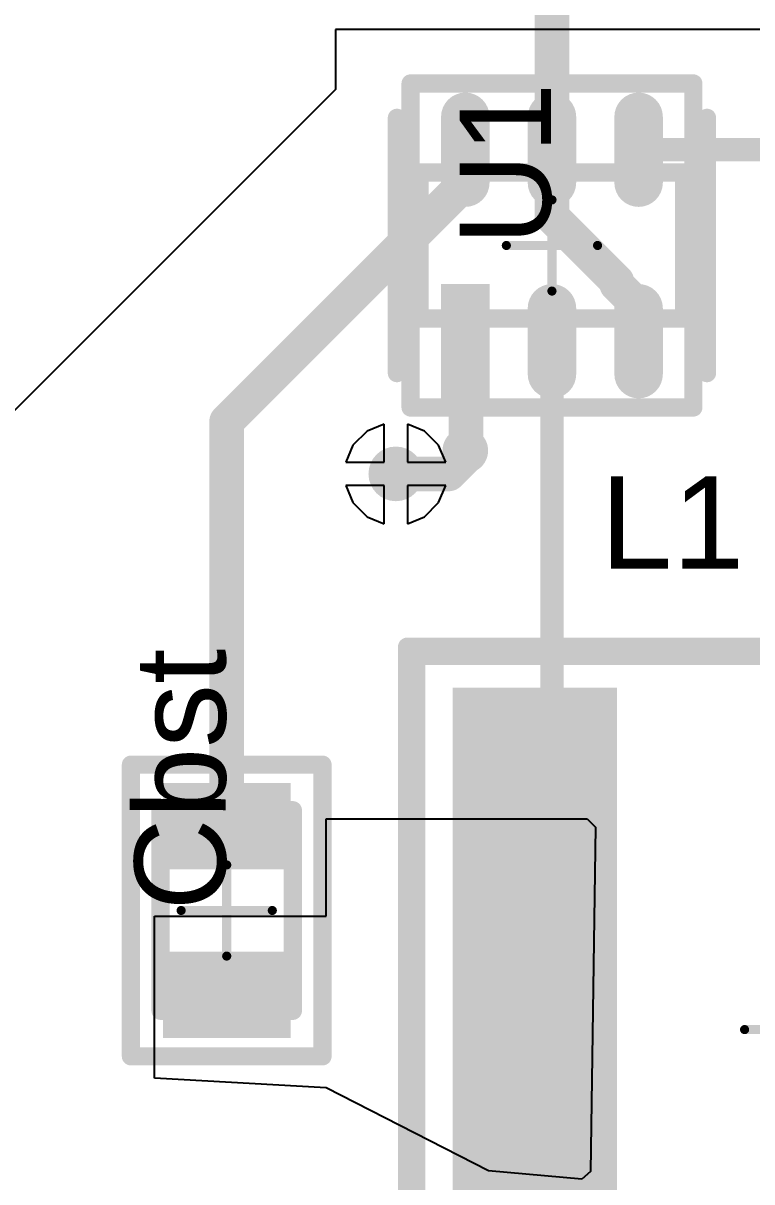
# Model space of a CAD drawing. Header units: inches. Extents: x 0 to 6, y 0 to 4.
# Drawn here: x 0.759 to 1.074, y 0.394 to 0.895 of the extents above; entities that cross this region are included whole.
import ezdxf

# ---------------------------------------------------------------- set-up
doc = ezdxf.new("R2010")
doc.units = ezdxf.units.IN
doc.header["$MEASUREMENT"] = 0
for name, color, linetype in [('Bottom Layer', 5, 'Continuous'), ('Top 3D Body', 56, 'Continuous'), ('Top Assembly', 56, 'Continuous'), ('Top Component Center', 56, 'Continuous'), ('Top Courtyard', 56, 'Continuous'), ('Top Layer', 1, 'Continuous'), ('Top Overlay', 2, 'Continuous'), ('Top Paste', 8, 'Continuous'), ('Top Solder', 216, 'Continuous'), ('Via Holes', 16, 'Continuous')]:
    doc.layers.add(name, color=color, linetype=linetype)
doc.styles.add('Arial', font='', dxfattribs={"height": 0.2})
doc.styles.get('Arial').set_extended_font_data('Arial')

# ---------------------------------------------------------------- blocks, each defined once
blk = doc.blocks.new('FP_DDC0006A_IPC_C_4')
at = {"layer": 'Top Layer'}
blk.add_hatch(color=1, dxfattribs=at).paths.add_polyline_path([(-0.06604, 0.04788), (-0.01666, 0.04788), (-0.01666, 0.02693), (-0.06604, 0.02693)])
h = blk.add_hatch(color=1, dxfattribs=at)
edge = h.paths.add_edge_path()
edge.add_arc((0.02713, 0.0374), 0.01047, 90, 180)
edge.add_line((0.01666, 0.0374), (0.01666, 0.0374))
edge.add_arc((0.02713, 0.0374), 0.01047, 180, 270)
edge.add_line((0.02713, 0.02693), (0.05557, 0.02693))
edge.add_arc((0.05557, 0.0374), 0.01047, 270, 360)
edge.add_line((0.06604, 0.0374), (0.06604, 0.0374))
edge.add_arc((0.05557, 0.0374), 0.01047, 0, 90)
edge.add_line((0.05557, 0.04788), (0.02713, 0.04788))
h = blk.add_hatch(color=1, dxfattribs=at)
edge = h.paths.add_edge_path()
edge.add_arc((-0.05557, 0), 0.01047, 90, 180)
edge.add_line((-0.06604, 0), (-0.06604, 0))
edge.add_arc((-0.05557, 0), 0.01047, 180, 270)
edge.add_line((-0.05557, -0.01048), (-0.02713, -0.01048))
edge.add_arc((-0.02713, 0), 0.01047, 270, 360)
edge.add_line((-0.01666, 0), (-0.01666, 0))
edge.add_arc((-0.02713, 0), 0.01047, 0, 90)
edge.add_line((-0.02713, 0.01048), (-0.05557, 0.01048))
h = blk.add_hatch(color=1, dxfattribs=at)
edge = h.paths.add_edge_path()
edge.add_arc((0.02713, 0), 0.01047, 90, 180)
edge.add_line((0.01666, 0), (0.01666, 0))
edge.add_arc((0.02713, 0), 0.01047, 180, 270)
edge.add_line((0.02713, -0.01048), (0.05557, -0.01048))
edge.add_arc((0.05557, 0), 0.01047, 270, 360)
edge.add_line((0.06604, 0), (0.06604, 0))
edge.add_arc((0.05557, 0), 0.01047, 0, 90)
edge.add_line((0.05557, 0.01048), (0.02713, 0.01048))
h = blk.add_hatch(color=1, dxfattribs=at)
edge = h.paths.add_edge_path()
edge.add_arc((-0.05557, -0.0374), 0.01047, 90, 180)
edge.add_line((-0.06604, -0.0374), (-0.06604, -0.0374))
edge.add_arc((-0.05557, -0.0374), 0.01047, 180, 270)
edge.add_line((-0.05557, -0.04788), (-0.02713, -0.04788))
edge.add_arc((-0.02713, -0.0374), 0.01047, 270, 360)
edge.add_line((-0.01666, -0.0374), (-0.01666, -0.0374))
edge.add_arc((-0.02713, -0.0374), 0.01047, 0, 90)
edge.add_line((-0.02713, -0.02693), (-0.05557, -0.02693))
h = blk.add_hatch(color=1, dxfattribs=at)
edge = h.paths.add_edge_path()
edge.add_arc((0.02713, -0.0374), 0.01047, 90, 180)
edge.add_line((0.01666, -0.0374), (0.01666, -0.0374))
edge.add_arc((0.02713, -0.0374), 0.01047, 180, 270)
edge.add_line((0.02713, -0.04788), (0.05557, -0.04788))
edge.add_arc((0.05557, -0.0374), 0.01047, 270, 360)
edge.add_line((0.06604, -0.0374), (0.06604, -0.0374))
edge.add_arc((0.05557, -0.0374), 0.01047, 0, 90)
edge.add_line((0.05557, -0.02693), (0.02713, -0.02693))
at = {"layer": 'Top Paste'}
blk.add_hatch(color=8, dxfattribs=at).paths.add_polyline_path([(-0.06604, 0.04788), (-0.01666, 0.04788), (-0.01666, 0.02693), (-0.06604, 0.02693)])
h = blk.add_hatch(color=8, dxfattribs=at)
edge = h.paths.add_edge_path()
edge.add_arc((0.02713, 0.0374), 0.01047, 90, 180)
edge.add_line((0.01666, 0.0374), (0.01666, 0.0374))
edge.add_arc((0.02713, 0.0374), 0.01047, 180, 270)
edge.add_line((0.02713, 0.02693), (0.05557, 0.02693))
edge.add_arc((0.05557, 0.0374), 0.01047, 270, 360)
edge.add_line((0.06604, 0.0374), (0.06604, 0.0374))
edge.add_arc((0.05557, 0.0374), 0.01047, 0, 90)
edge.add_line((0.05557, 0.04788), (0.02713, 0.04788))
h = blk.add_hatch(color=8, dxfattribs=at)
edge = h.paths.add_edge_path()
edge.add_arc((-0.05557, 0), 0.01047, 90, 180)
edge.add_line((-0.06604, 0), (-0.06604, 0))
edge.add_arc((-0.05557, 0), 0.01047, 180, 270)
edge.add_line((-0.05557, -0.01048), (-0.02713, -0.01048))
edge.add_arc((-0.02713, 0), 0.01047, 270, 360)
edge.add_line((-0.01666, 0), (-0.01666, 0))
edge.add_arc((-0.02713, 0), 0.01047, 0, 90)
edge.add_line((-0.02713, 0.01048), (-0.05557, 0.01048))
h = blk.add_hatch(color=8, dxfattribs=at)
edge = h.paths.add_edge_path()
edge.add_arc((0.02713, 0), 0.01047, 90, 180)
edge.add_line((0.01666, 0), (0.01666, 0))
edge.add_arc((0.02713, 0), 0.01047, 180, 270)
edge.add_line((0.02713, -0.01048), (0.05557, -0.01048))
edge.add_arc((0.05557, 0), 0.01047, 270, 360)
edge.add_line((0.06604, 0), (0.06604, 0))
edge.add_arc((0.05557, 0), 0.01047, 0, 90)
edge.add_line((0.05557, 0.01048), (0.02713, 0.01048))
h = blk.add_hatch(color=8, dxfattribs=at)
edge = h.paths.add_edge_path()
edge.add_arc((-0.05557, -0.0374), 0.01047, 90, 180)
edge.add_line((-0.06604, -0.0374), (-0.06604, -0.0374))
edge.add_arc((-0.05557, -0.0374), 0.01047, 180, 270)
edge.add_line((-0.05557, -0.04788), (-0.02713, -0.04788))
edge.add_arc((-0.02713, -0.0374), 0.01047, 270, 360)
edge.add_line((-0.01666, -0.0374), (-0.01666, -0.0374))
edge.add_arc((-0.02713, -0.0374), 0.01047, 0, 90)
edge.add_line((-0.02713, -0.02693), (-0.05557, -0.02693))
h = blk.add_hatch(color=8, dxfattribs=at)
edge = h.paths.add_edge_path()
edge.add_arc((0.02713, -0.0374), 0.01047, 90, 180)
edge.add_line((0.01666, -0.0374), (0.01666, -0.0374))
edge.add_arc((0.02713, -0.0374), 0.01047, 180, 270)
edge.add_line((0.02713, -0.04788), (0.05557, -0.04788))
edge.add_arc((0.05557, -0.0374), 0.01047, 270, 360)
edge.add_line((0.06604, -0.0374), (0.06604, -0.0374))
edge.add_arc((0.05557, -0.0374), 0.01047, 0, 90)
edge.add_line((0.05557, -0.02693), (0.02713, -0.02693))
at = {"layer": 'Top Solder'}
blk.add_hatch(color=216, dxfattribs=at).paths.add_polyline_path([(-0.06604, 0.04788), (-0.01666, 0.04788), (-0.01666, 0.02693), (-0.06604, 0.02693)])
h = blk.add_hatch(color=216, dxfattribs=at)
edge = h.paths.add_edge_path()
edge.add_arc((0.02713, 0.0374), 0.01047, 90, 180)
edge.add_line((0.01666, 0.0374), (0.01666, 0.0374))
edge.add_arc((0.02713, 0.0374), 0.01047, 180, 270)
edge.add_line((0.02713, 0.02693), (0.05557, 0.02693))
edge.add_arc((0.05557, 0.0374), 0.01047, 270, 360)
edge.add_line((0.06604, 0.0374), (0.06604, 0.0374))
edge.add_arc((0.05557, 0.0374), 0.01047, 0, 90)
edge.add_line((0.05557, 0.04788), (0.02713, 0.04788))
h = blk.add_hatch(color=216, dxfattribs=at)
edge = h.paths.add_edge_path()
edge.add_arc((-0.05557, 0), 0.01047, 90, 180)
edge.add_line((-0.06604, 0), (-0.06604, 0))
edge.add_arc((-0.05557, 0), 0.01047, 180, 270)
edge.add_line((-0.05557, -0.01048), (-0.02713, -0.01048))
edge.add_arc((-0.02713, 0), 0.01047, 270, 360)
edge.add_line((-0.01666, 0), (-0.01666, 0))
edge.add_arc((-0.02713, 0), 0.01047, 0, 90)
edge.add_line((-0.02713, 0.01048), (-0.05557, 0.01048))
h = blk.add_hatch(color=216, dxfattribs=at)
edge = h.paths.add_edge_path()
edge.add_arc((0.02713, 0), 0.01047, 90, 180)
edge.add_line((0.01666, 0), (0.01666, 0))
edge.add_arc((0.02713, 0), 0.01047, 180, 270)
edge.add_line((0.02713, -0.01048), (0.05557, -0.01048))
edge.add_arc((0.05557, 0), 0.01047, 270, 360)
edge.add_line((0.06604, 0), (0.06604, 0))
edge.add_arc((0.05557, 0), 0.01047, 0, 90)
edge.add_line((0.05557, 0.01048), (0.02713, 0.01048))
h = blk.add_hatch(color=216, dxfattribs=at)
edge = h.paths.add_edge_path()
edge.add_arc((-0.05557, -0.0374), 0.01047, 90, 180)
edge.add_line((-0.06604, -0.0374), (-0.06604, -0.0374))
edge.add_arc((-0.05557, -0.0374), 0.01047, 180, 270)
edge.add_line((-0.05557, -0.04788), (-0.02713, -0.04788))
edge.add_arc((-0.02713, -0.0374), 0.01047, 270, 360)
edge.add_line((-0.01666, -0.0374), (-0.01666, -0.0374))
edge.add_arc((-0.02713, -0.0374), 0.01047, 0, 90)
edge.add_line((-0.02713, -0.02693), (-0.05557, -0.02693))
h = blk.add_hatch(color=216, dxfattribs=at)
edge = h.paths.add_edge_path()
edge.add_arc((0.02713, -0.0374), 0.01047, 90, 180)
edge.add_line((0.01666, -0.0374), (0.01666, -0.0374))
edge.add_arc((0.02713, -0.0374), 0.01047, 180, 270)
edge.add_line((0.02713, -0.04788), (0.05557, -0.04788))
edge.add_arc((0.05557, -0.0374), 0.01047, 270, 360)
edge.add_line((0.06604, -0.0374), (0.06604, -0.0374))
edge.add_arc((0.05557, -0.0374), 0.01047, 0, 90)
edge.add_line((0.05557, -0.02693), (0.02713, -0.02693))
at = {"layer": 'Top 3D Body'}
for points in [[(-0.0315, 0.05709, 0.00787, 0.00787, 0), (-0.0315, -0.05709, 0.00787, 0.00787, 0)], [(-0.0315, 0.05709, 0.00787, 0.00787, 0), (0.0315, 0.05709, 0.00787, 0.00787, 0)], [(0.0315, 0.05709, 0.00787, 0.00787, 0), (0.0315, -0.05709, 0.00787, 0.00787, 0)], [(-0.0315, -0.05709, 0.00787, 0.00787, 0), (0.0315, -0.05709, 0.00787, 0.00787, 0)]]:
    blk.add_lwpolyline(points, format="xyseb", dxfattribs=at)
for points in [[(-0.03346, 0.05709, 0.00394, 0.00394, 1), (-0.02953, 0.05709, 0.00394, 0.00394, 1)], [(-0.03346, 0.05709, 0.00394, 0.00394, 1), (-0.02953, 0.05709, 0.00394, 0.00394, 1)], [(0.02953, 0.05709, 0.00394, 0.00394, 1), (0.03346, 0.05709, 0.00394, 0.00394, 1)], [(0.02953, 0.05709, 0.00394, 0.00394, 1), (0.03346, 0.05709, 0.00394, 0.00394, 1)], [(-0.03346, -0.05709, 0.00394, 0.00394, 1), (-0.02953, -0.05709, 0.00394, 0.00394, 1)], [(-0.03346, -0.05709, 0.00394, 0.00394, 1), (-0.02953, -0.05709, 0.00394, 0.00394, 1)], [(0.02953, -0.05709, 0.00394, 0.00394, 1), (0.03346, -0.05709, 0.00394, 0.00394, 1)], [(0.02953, -0.05709, 0.00394, 0.00394, 1), (0.03346, -0.05709, 0.00394, 0.00394, 1)]]:
    blk.add_lwpolyline(points, format="xyseb", close=True, dxfattribs=at)
at = {"layer": 'Top Assembly'}
for points in [[(-0.06998, 0.06102, 0.00787, 0.00787, 0), (-0.06998, -0.06102, 0.00787, 0.00787, 0)], [(-0.06998, 0.06102, 0.00787, 0.00787, 0), (0.06998, 0.06102, 0.00787, 0.00787, 0)], [(0.06998, 0.06102, 0.00787, 0.00787, 0), (0.06998, -0.06102, 0.00787, 0.00787, 0)], [(-0.06998, -0.06102, 0.00787, 0.00787, 0), (0.06998, -0.06102, 0.00787, 0.00787, 0)]]:
    blk.add_lwpolyline(points, format="xyseb", dxfattribs=at)
for points in [[(-0.07195, 0.06102, 0.00394, 0.00394, 1), (-0.06801, 0.06102, 0.00394, 0.00394, 1)], [(-0.07195, 0.06102, 0.00394, 0.00394, 1), (-0.06801, 0.06102, 0.00394, 0.00394, 1)], [(0.06801, 0.06102, 0.00394, 0.00394, 1), (0.07195, 0.06102, 0.00394, 0.00394, 1)], [(0.06801, 0.06102, 0.00394, 0.00394, 1), (0.07195, 0.06102, 0.00394, 0.00394, 1)], [(-0.07195, -0.06102, 0.00394, 0.00394, 1), (-0.06801, -0.06102, 0.00394, 0.00394, 1)], [(-0.07195, -0.06102, 0.00394, 0.00394, 1), (-0.06801, -0.06102, 0.00394, 0.00394, 1)], [(0.06801, -0.06102, 0.00394, 0.00394, 1), (0.07195, -0.06102, 0.00394, 0.00394, 1)], [(0.06801, -0.06102, 0.00394, 0.00394, 1), (0.07195, -0.06102, 0.00394, 0.00394, 1)]]:
    blk.add_lwpolyline(points, format="xyseb", close=True, dxfattribs=at)
at = {"layer": 'Top Component Center'}
for points in [[(0, 0.01969, 0.00394, 0.00394, 0), (0, -0.01969, 0.00394, 0.00394, 0)], [(-0.01969, 0, 0.00394, 0.00394, 0), (0.01969, 0, 0.00394, 0.00394, 0)]]:
    blk.add_lwpolyline(points, format="xyseb", dxfattribs=at)
for points in [[(-0.00098, 0.01969, 0.00197, 0.00197, 1), (0.00098, 0.01969, 0.00197, 0.00197, 1)], [(-0.02067, 0, 0.00197, 0.00197, 1), (-0.0187, 0, 0.00197, 0.00197, 1)], [(0.0187, 0, 0.00197, 0.00197, 1), (0.02067, 0, 0.00197, 0.00197, 1)], [(-0.00098, -0.01969, 0.00197, 0.00197, 1), (0.00098, -0.01969, 0.00197, 0.00197, 1)]]:
    blk.add_lwpolyline(points, format="xyseb", close=True, dxfattribs=at)
at = {"layer": 'Top Courtyard'}
for points in [[(-0.06998, 0.06102, 0.00787, 0.00787, 0), (-0.06998, -0.06102, 0.00787, 0.00787, 0)], [(-0.06998, 0.06102, 0.00787, 0.00787, 0), (0.06998, 0.06102, 0.00787, 0.00787, 0)], [(0.06998, 0.06102, 0.00787, 0.00787, 0), (0.06998, -0.06102, 0.00787, 0.00787, 0)], [(-0.06998, -0.06102, 0.00787, 0.00787, 0), (0.06998, -0.06102, 0.00787, 0.00787, 0)]]:
    blk.add_lwpolyline(points, format="xyseb", dxfattribs=at)
for points in [[(-0.07195, 0.06102, 0.00394, 0.00394, 1), (-0.06801, 0.06102, 0.00394, 0.00394, 1)], [(-0.07195, 0.06102, 0.00394, 0.00394, 1), (-0.06801, 0.06102, 0.00394, 0.00394, 1)], [(0.06801, 0.06102, 0.00394, 0.00394, 1), (0.07195, 0.06102, 0.00394, 0.00394, 1)], [(0.06801, 0.06102, 0.00394, 0.00394, 1), (0.07195, 0.06102, 0.00394, 0.00394, 1)], [(-0.07195, -0.06102, 0.00394, 0.00394, 1), (-0.06801, -0.06102, 0.00394, 0.00394, 1)], [(-0.07195, -0.06102, 0.00394, 0.00394, 1), (-0.06801, -0.06102, 0.00394, 0.00394, 1)], [(0.06801, -0.06102, 0.00394, 0.00394, 1), (0.07195, -0.06102, 0.00394, 0.00394, 1)], [(0.06801, -0.06102, 0.00394, 0.00394, 1), (0.07195, -0.06102, 0.00394, 0.00394, 1)]]:
    blk.add_lwpolyline(points, format="xyseb", close=True, dxfattribs=at)
at = {"layer": 'Top Overlay'}
for points in [[(-0.05512, 0.06693, 0.00787, 0.00787, 0), (0.05512, 0.06693, 0.00787, 0.00787, 0)], [(-0.05512, -0.06693, 0.00787, 0.00787, 0), (0.05512, -0.06693, 0.00787, 0.00787, 0)]]:
    blk.add_lwpolyline(points, format="xyseb", dxfattribs=at)
for points in [[(-0.05709, 0.06693, 0.00394, 0.00394, 1), (-0.05315, 0.06693, 0.00394, 0.00394, 1)], [(0.05315, 0.06693, 0.00394, 0.00394, 1), (0.05709, 0.06693, 0.00394, 0.00394, 1)], [(-0.08366, 0.0374, 0.00984, 0.00984, 1), (-0.0935, 0.0374, 0.00984, 0.00984, 1)], [(-0.09596, 0.0374, 0.00492, 0.00492, 1), (-0.09104, 0.0374, 0.00492, 0.00492, 1)], [(-0.08612, 0.0374, 0.00492, 0.00492, 1), (-0.0812, 0.0374, 0.00492, 0.00492, 1)], [(-0.05709, -0.06693, 0.00394, 0.00394, 1), (-0.05315, -0.06693, 0.00394, 0.00394, 1)], [(0.05315, -0.06693, 0.00394, 0.00394, 1), (0.05709, -0.06693, 0.00394, 0.00394, 1)]]:
    blk.add_lwpolyline(points, format="xyseb", close=True, dxfattribs=at)
at = {"layer": 'Top Assembly', "style": 'Arial'}
blk.add_text('U1', height=0.03937, dxfattribs=at).set_placement((0, 0.00044))
blk = doc.blocks.new('FP_NRS8030_MFG_7')
at = {"layer": 'Top Layer'}
for points in [[(-0.14567, 0.14764), (-0.0748, 0.14764), (-0.0748, -0.14764), (-0.14567, -0.14764)], [(0.0748, 0.14764), (0.14567, 0.14764), (0.14567, -0.14764), (0.0748, -0.14764)]]:
    blk.add_hatch(color=1, dxfattribs=at).paths.add_polyline_path(points)
at = {"layer": 'Top Paste'}
for points in [[(-0.14567, 0.14764), (-0.0748, 0.14764), (-0.0748, -0.14764), (-0.14567, -0.14764)], [(0.0748, 0.14764), (0.14567, 0.14764), (0.14567, -0.14764), (0.0748, -0.14764)]]:
    blk.add_hatch(color=8, dxfattribs=at).paths.add_polyline_path(points)
at = {"layer": 'Top Solder'}
for points in [[(-0.14567, 0.14764), (-0.0748, 0.14764), (-0.0748, -0.14764), (-0.14567, -0.14764)], [(0.0748, 0.14764), (0.14567, 0.14764), (0.14567, -0.14764), (0.0748, -0.14764)]]:
    blk.add_hatch(color=216, dxfattribs=at).paths.add_polyline_path(points)
at = {"layer": 'Top 3D Body'}
for points in [[(-0.16142, -0.16142, 0.00787, 0.00787, 0), (-0.16142, 0.16142, 0.00787, 0.00787, 0)], [(-0.16142, 0.16142, 0.00787, 0.00787, 0), (0.16142, 0.16142, 0.00787, 0.00787, 0)], [(0.16142, -0.16142, 0.00787, 0.00787, 0), (0.16142, 0.16142, 0.00787, 0.00787, 0)], [(-0.16142, -0.16142, 0.00787, 0.00787, 0), (0.16142, -0.16142, 0.00787, 0.00787, 0)]]:
    blk.add_lwpolyline(points, format="xyseb", dxfattribs=at)
for points in [[(-0.16339, 0.16142, 0.00394, 0.00394, 1), (-0.15945, 0.16142, 0.00394, 0.00394, 1)], [(-0.16339, 0.16142, 0.00394, 0.00394, 1), (-0.15945, 0.16142, 0.00394, 0.00394, 1)], [(0.15945, 0.16142, 0.00394, 0.00394, 1), (0.16339, 0.16142, 0.00394, 0.00394, 1)], [(0.15945, 0.16142, 0.00394, 0.00394, 1), (0.16339, 0.16142, 0.00394, 0.00394, 1)], [(-0.16339, -0.16142, 0.00394, 0.00394, 1), (-0.15945, -0.16142, 0.00394, 0.00394, 1)], [(-0.16339, -0.16142, 0.00394, 0.00394, 1), (-0.15945, -0.16142, 0.00394, 0.00394, 1)], [(0.15945, -0.16142, 0.00394, 0.00394, 1), (0.16339, -0.16142, 0.00394, 0.00394, 1)], [(0.15945, -0.16142, 0.00394, 0.00394, 1), (0.16339, -0.16142, 0.00394, 0.00394, 1)]]:
    blk.add_lwpolyline(points, format="xyseb", close=True, dxfattribs=at)
at = {"layer": 'Top Assembly'}
for points in [[(-0.16535, -0.16535, 0.00787, 0.00787, 0), (-0.16535, 0.16535, 0.00787, 0.00787, 0)], [(-0.16535, 0.16535, 0.00787, 0.00787, 0), (0.16535, 0.16535, 0.00787, 0.00787, 0)], [(0.16535, -0.16535, 0.00787, 0.00787, 0), (0.16535, 0.16535, 0.00787, 0.00787, 0)], [(-0.16535, -0.16535, 0.00787, 0.00787, 0), (0.16535, -0.16535, 0.00787, 0.00787, 0)]]:
    blk.add_lwpolyline(points, format="xyseb", dxfattribs=at)
for points in [[(-0.16732, 0.16535, 0.00394, 0.00394, 1), (-0.16339, 0.16535, 0.00394, 0.00394, 1)], [(-0.16732, 0.16535, 0.00394, 0.00394, 1), (-0.16339, 0.16535, 0.00394, 0.00394, 1)], [(0.16339, 0.16535, 0.00394, 0.00394, 1), (0.16732, 0.16535, 0.00394, 0.00394, 1)], [(0.16339, 0.16535, 0.00394, 0.00394, 1), (0.16732, 0.16535, 0.00394, 0.00394, 1)], [(-0.16732, -0.16535, 0.00394, 0.00394, 1), (-0.16339, -0.16535, 0.00394, 0.00394, 1)], [(-0.16732, -0.16535, 0.00394, 0.00394, 1), (-0.16339, -0.16535, 0.00394, 0.00394, 1)], [(0.16339, -0.16535, 0.00394, 0.00394, 1), (0.16732, -0.16535, 0.00394, 0.00394, 1)], [(0.16339, -0.16535, 0.00394, 0.00394, 1), (0.16732, -0.16535, 0.00394, 0.00394, 1)]]:
    blk.add_lwpolyline(points, format="xyseb", close=True, dxfattribs=at)
at = {"layer": 'Top Component Center'}
for points in [[(0, -0.01969, 0.00394, 0.00394, 0), (0, 0.01969, 0.00394, 0.00394, 0)], [(-0.01969, 0, 0.00394, 0.00394, 0), (0.01969, 0, 0.00394, 0.00394, 0)]]:
    blk.add_lwpolyline(points, format="xyseb", dxfattribs=at)
for points in [[(-0.00098, 0.01969, 0.00197, 0.00197, 1), (0.00098, 0.01969, 0.00197, 0.00197, 1)], [(-0.02067, 0, 0.00197, 0.00197, 1), (-0.0187, 0, 0.00197, 0.00197, 1)], [(0.0187, 0, 0.00197, 0.00197, 1), (0.02067, 0, 0.00197, 0.00197, 1)], [(-0.00098, -0.01969, 0.00197, 0.00197, 1), (0.00098, -0.01969, 0.00197, 0.00197, 1)]]:
    blk.add_lwpolyline(points, format="xyseb", close=True, dxfattribs=at)
at = {"layer": 'Top Courtyard'}
for points in [[(-0.16535, -0.16535, 0.00787, 0.00787, 0), (-0.16535, 0.16535, 0.00787, 0.00787, 0)], [(-0.16535, 0.16535, 0.00787, 0.00787, 0), (0.16535, 0.16535, 0.00787, 0.00787, 0)], [(0.16535, -0.16535, 0.00787, 0.00787, 0), (0.16535, 0.16535, 0.00787, 0.00787, 0)], [(-0.16535, -0.16535, 0.00787, 0.00787, 0), (0.16535, -0.16535, 0.00787, 0.00787, 0)]]:
    blk.add_lwpolyline(points, format="xyseb", dxfattribs=at)
for points in [[(-0.16732, 0.16535, 0.00394, 0.00394, 1), (-0.16339, 0.16535, 0.00394, 0.00394, 1)], [(-0.16732, 0.16535, 0.00394, 0.00394, 1), (-0.16339, 0.16535, 0.00394, 0.00394, 1)], [(0.16339, 0.16535, 0.00394, 0.00394, 1), (0.16732, 0.16535, 0.00394, 0.00394, 1)], [(0.16339, 0.16535, 0.00394, 0.00394, 1), (0.16732, 0.16535, 0.00394, 0.00394, 1)], [(-0.16732, -0.16535, 0.00394, 0.00394, 1), (-0.16339, -0.16535, 0.00394, 0.00394, 1)], [(-0.16732, -0.16535, 0.00394, 0.00394, 1), (-0.16339, -0.16535, 0.00394, 0.00394, 1)], [(0.16339, -0.16535, 0.00394, 0.00394, 1), (0.16732, -0.16535, 0.00394, 0.00394, 1)], [(0.16339, -0.16535, 0.00394, 0.00394, 1), (0.16732, -0.16535, 0.00394, 0.00394, 1)]]:
    blk.add_lwpolyline(points, format="xyseb", close=True, dxfattribs=at)
at = {"layer": 'Top Overlay'}
for points in [[(-0.16142, -0.16142, 0.00787, 0.00787, 0), (-0.16142, 0.16142, 0.00787, 0.00787, 0)], [(-0.16142, 0.16142, 0.00787, 0.00787, 0), (-0.16043, 0.16142, 0.00787, 0.00787, 0)], [(-0.06004, 0.16142, 0.00787, 0.00787, 0), (0.06004, 0.16142, 0.00787, 0.00787, 0)], [(0.16043, 0.16142, 0.00787, 0.00787, 0), (0.16142, 0.16142, 0.00787, 0.00787, 0)], [(0.16142, -0.16142, 0.00787, 0.00787, 0), (0.16142, 0.16142, 0.00787, 0.00787, 0)], [(-0.16142, -0.16142, 0.00787, 0.00787, 0), (-0.16043, -0.16142, 0.00787, 0.00787, 0)], [(-0.06004, -0.16142, 0.00787, 0.00787, 0), (0.06004, -0.16142, 0.00787, 0.00787, 0)], [(0.16043, -0.16142, 0.00787, 0.00787, 0), (0.16142, -0.16142, 0.00787, 0.00787, 0)]]:
    blk.add_lwpolyline(points, format="xyseb", dxfattribs=at)
for points in [[(-0.16339, 0.16142, 0.00394, 0.00394, 1), (-0.15945, 0.16142, 0.00394, 0.00394, 1)], [(-0.16339, 0.16142, 0.00394, 0.00394, 1), (-0.15945, 0.16142, 0.00394, 0.00394, 1)], [(-0.1624, 0.16142, 0.00394, 0.00394, 1), (-0.15846, 0.16142, 0.00394, 0.00394, 1)], [(-0.06201, 0.16142, 0.00394, 0.00394, 1), (-0.05807, 0.16142, 0.00394, 0.00394, 1)], [(0.05807, 0.16142, 0.00394, 0.00394, 1), (0.06201, 0.16142, 0.00394, 0.00394, 1)], [(0.15846, 0.16142, 0.00394, 0.00394, 1), (0.1624, 0.16142, 0.00394, 0.00394, 1)], [(0.15945, 0.16142, 0.00394, 0.00394, 1), (0.16339, 0.16142, 0.00394, 0.00394, 1)], [(0.15945, 0.16142, 0.00394, 0.00394, 1), (0.16339, 0.16142, 0.00394, 0.00394, 1)], [(-0.16339, -0.16142, 0.00394, 0.00394, 1), (-0.15945, -0.16142, 0.00394, 0.00394, 1)], [(-0.16339, -0.16142, 0.00394, 0.00394, 1), (-0.15945, -0.16142, 0.00394, 0.00394, 1)], [(-0.1624, -0.16142, 0.00394, 0.00394, 1), (-0.15846, -0.16142, 0.00394, 0.00394, 1)], [(-0.06201, -0.16142, 0.00394, 0.00394, 1), (-0.05807, -0.16142, 0.00394, 0.00394, 1)], [(0.05807, -0.16142, 0.00394, 0.00394, 1), (0.06201, -0.16142, 0.00394, 0.00394, 1)], [(0.15846, -0.16142, 0.00394, 0.00394, 1), (0.1624, -0.16142, 0.00394, 0.00394, 1)], [(0.15945, -0.16142, 0.00394, 0.00394, 1), (0.16339, -0.16142, 0.00394, 0.00394, 1)], [(0.15945, -0.16142, 0.00394, 0.00394, 1), (0.16339, -0.16142, 0.00394, 0.00394, 1)]]:
    blk.add_lwpolyline(points, format="xyseb", close=True, dxfattribs=at)
at = {"layer": 'Top Assembly', "style": 'Arial'}
blk.add_text('L1', height=0.03937, dxfattribs=at).set_placement((0, -0.00741))
blk = doc.blocks.new('FP_CC0805_0_85_MFG_15')
at = {"layer": 'Top Layer'}
for points in [[(-0.05512, 0.02756), (-0.01772, 0.02756), (-0.01772, -0.02756), (-0.05512, -0.02756)], [(0.01772, 0.02756), (0.05512, 0.02756), (0.05512, -0.02756), (0.01772, -0.02756)]]:
    blk.add_hatch(color=1, dxfattribs=at).paths.add_polyline_path(points)
at = {"layer": 'Top Paste'}
for points in [[(-0.05512, 0.02756), (-0.01772, 0.02756), (-0.01772, -0.02756), (-0.05512, -0.02756)], [(0.01772, 0.02756), (0.05512, 0.02756), (0.05512, -0.02756), (0.01772, -0.02756)]]:
    blk.add_hatch(color=8, dxfattribs=at).paths.add_polyline_path(points)
at = {"layer": 'Top Solder'}
for points in [[(-0.05512, 0.02756), (-0.01772, 0.02756), (-0.01772, -0.02756), (-0.05512, -0.02756)], [(0.01772, 0.02756), (0.05512, 0.02756), (0.05512, -0.02756), (0.01772, -0.02756)]]:
    blk.add_hatch(color=216, dxfattribs=at).paths.add_polyline_path(points)
at = {"layer": 'Top 3D Body'}
for points in [[(-0.04331, 0.02854, 0.00787, 0.00787, 0), (-0.04331, -0.02854, 0.00787, 0.00787, 0)], [(-0.04331, 0.02854, 0.00787, 0.00787, 0), (0.04331, 0.02854, 0.00787, 0.00787, 0)], [(0.04331, 0.02854, 0.00787, 0.00787, 0), (0.04331, -0.02854, 0.00787, 0.00787, 0)], [(-0.04331, -0.02854, 0.00787, 0.00787, 0), (0.04331, -0.02854, 0.00787, 0.00787, 0)]]:
    blk.add_lwpolyline(points, format="xyseb", dxfattribs=at)
for points in [[(-0.04528, 0.02854, 0.00394, 0.00394, 1), (-0.04134, 0.02854, 0.00394, 0.00394, 1)], [(-0.04528, 0.02854, 0.00394, 0.00394, 1), (-0.04134, 0.02854, 0.00394, 0.00394, 1)], [(0.04134, 0.02854, 0.00394, 0.00394, 1), (0.04528, 0.02854, 0.00394, 0.00394, 1)], [(0.04134, 0.02854, 0.00394, 0.00394, 1), (0.04528, 0.02854, 0.00394, 0.00394, 1)], [(-0.04528, -0.02854, 0.00394, 0.00394, 1), (-0.04134, -0.02854, 0.00394, 0.00394, 1)], [(-0.04528, -0.02854, 0.00394, 0.00394, 1), (-0.04134, -0.02854, 0.00394, 0.00394, 1)], [(0.04134, -0.02854, 0.00394, 0.00394, 1), (0.04528, -0.02854, 0.00394, 0.00394, 1)], [(0.04134, -0.02854, 0.00394, 0.00394, 1), (0.04528, -0.02854, 0.00394, 0.00394, 1)]]:
    blk.add_lwpolyline(points, format="xyseb", close=True, dxfattribs=at)
at = {"layer": 'Top Assembly'}
for points in [[(-0.06299, 0.04134, 0.00787, 0.00787, 0), (-0.06299, -0.04134, 0.00787, 0.00787, 0)], [(-0.06299, 0.04134, 0.00787, 0.00787, 0), (0.06299, 0.04134, 0.00787, 0.00787, 0)], [(0.06299, 0.04134, 0.00787, 0.00787, 0), (0.06299, -0.04134, 0.00787, 0.00787, 0)], [(-0.06299, -0.04134, 0.00787, 0.00787, 0), (0.06299, -0.04134, 0.00787, 0.00787, 0)]]:
    blk.add_lwpolyline(points, format="xyseb", dxfattribs=at)
for points in [[(-0.06496, 0.04134, 0.00394, 0.00394, 1), (-0.06102, 0.04134, 0.00394, 0.00394, 1)], [(-0.06496, 0.04134, 0.00394, 0.00394, 1), (-0.06102, 0.04134, 0.00394, 0.00394, 1)], [(0.06102, 0.04134, 0.00394, 0.00394, 1), (0.06496, 0.04134, 0.00394, 0.00394, 1)], [(0.06102, 0.04134, 0.00394, 0.00394, 1), (0.06496, 0.04134, 0.00394, 0.00394, 1)], [(-0.06496, -0.04134, 0.00394, 0.00394, 1), (-0.06102, -0.04134, 0.00394, 0.00394, 1)], [(-0.06496, -0.04134, 0.00394, 0.00394, 1), (-0.06102, -0.04134, 0.00394, 0.00394, 1)], [(0.06102, -0.04134, 0.00394, 0.00394, 1), (0.06496, -0.04134, 0.00394, 0.00394, 1)], [(0.06102, -0.04134, 0.00394, 0.00394, 1), (0.06496, -0.04134, 0.00394, 0.00394, 1)]]:
    blk.add_lwpolyline(points, format="xyseb", close=True, dxfattribs=at)
at = {"layer": 'Top Component Center'}
for points in [[(0, 0.01969, 0.00394, 0.00394, 0), (0, -0.01969, 0.00394, 0.00394, 0)], [(-0.01969, 0, 0.00394, 0.00394, 0), (0.01969, 0, 0.00394, 0.00394, 0)]]:
    blk.add_lwpolyline(points, format="xyseb", dxfattribs=at)
for points in [[(-0.00098, 0.01969, 0.00197, 0.00197, 1), (0.00098, 0.01969, 0.00197, 0.00197, 1)], [(-0.02067, 0, 0.00197, 0.00197, 1), (-0.0187, 0, 0.00197, 0.00197, 1)], [(0.0187, 0, 0.00197, 0.00197, 1), (0.02067, 0, 0.00197, 0.00197, 1)], [(-0.00098, -0.01969, 0.00197, 0.00197, 1), (0.00098, -0.01969, 0.00197, 0.00197, 1)]]:
    blk.add_lwpolyline(points, format="xyseb", close=True, dxfattribs=at)
at = {"layer": 'Top Courtyard'}
for points in [[(-0.06299, 0.04134, 0.00787, 0.00787, 0), (-0.06299, -0.04134, 0.00787, 0.00787, 0)], [(-0.06299, 0.04134, 0.00787, 0.00787, 0), (0.06299, 0.04134, 0.00787, 0.00787, 0)], [(0.06299, 0.04134, 0.00787, 0.00787, 0), (0.06299, -0.04134, 0.00787, 0.00787, 0)], [(-0.06299, -0.04134, 0.00787, 0.00787, 0), (0.06299, -0.04134, 0.00787, 0.00787, 0)]]:
    blk.add_lwpolyline(points, format="xyseb", dxfattribs=at)
for points in [[(-0.06496, 0.04134, 0.00394, 0.00394, 1), (-0.06102, 0.04134, 0.00394, 0.00394, 1)], [(-0.06496, 0.04134, 0.00394, 0.00394, 1), (-0.06102, 0.04134, 0.00394, 0.00394, 1)], [(0.06102, 0.04134, 0.00394, 0.00394, 1), (0.06496, 0.04134, 0.00394, 0.00394, 1)], [(0.06102, 0.04134, 0.00394, 0.00394, 1), (0.06496, 0.04134, 0.00394, 0.00394, 1)], [(-0.06496, -0.04134, 0.00394, 0.00394, 1), (-0.06102, -0.04134, 0.00394, 0.00394, 1)], [(-0.06496, -0.04134, 0.00394, 0.00394, 1), (-0.06102, -0.04134, 0.00394, 0.00394, 1)], [(0.06102, -0.04134, 0.00394, 0.00394, 1), (0.06496, -0.04134, 0.00394, 0.00394, 1)], [(0.06102, -0.04134, 0.00394, 0.00394, 1), (0.06496, -0.04134, 0.00394, 0.00394, 1)]]:
    blk.add_lwpolyline(points, format="xyseb", close=True, dxfattribs=at)
at = {"layer": 'Top Overlay'}
for points in [[(-0.00295, 0.02854, 0.00787, 0.00787, 0), (0.00295, 0.02854, 0.00787, 0.00787, 0)], [(-0.00295, -0.02854, 0.00787, 0.00787, 0), (0.00295, -0.02854, 0.00787, 0.00787, 0)]]:
    blk.add_lwpolyline(points, format="xyseb", dxfattribs=at)
for points in [[(-0.00492, 0.02854, 0.00394, 0.00394, 1), (-0.00098, 0.02854, 0.00394, 0.00394, 1)], [(0.00098, 0.02854, 0.00394, 0.00394, 1), (0.00492, 0.02854, 0.00394, 0.00394, 1)], [(-0.00492, -0.02854, 0.00394, 0.00394, 1), (-0.00098, -0.02854, 0.00394, 0.00394, 1)], [(0.00098, -0.02854, 0.00394, 0.00394, 1), (0.00492, -0.02854, 0.00394, 0.00394, 1)]]:
    blk.add_lwpolyline(points, format="xyseb", close=True, dxfattribs=at)
at = {"layer": 'Top Assembly', "style": 'Arial'}
blk.add_text('Cbst', height=0.03937, dxfattribs=at).set_placement((0, 0.00044))

msp = doc.modelspace()

# ---------------------------------------------------------------- hatches: boundary and pattern name
at = {"layer": 'Bottom Layer'}
h = msp.add_hatch(color=5, dxfattribs=at)
edge = h.paths.add_edge_path()
edge.add_arc((0.92, 0.7), 0.01181, 0, 360)
at = {"layer": 'Top Layer'}
h = msp.add_hatch(color=1, dxfattribs=at)
edge = h.paths.add_edge_path()
edge.add_arc((0.92, 0.7), 0.01181, 0, 360)
at = {"layer": 'Via Holes'}
h = msp.add_hatch(color=7, dxfattribs=at)
edge = h.paths.add_edge_path()
edge.add_arc((0.92, 0.7), 0.00591, 0, 360)

# ---------------------------------------------------------------- linework, layer by layer
at = {"layer": 'Bottom Layer'}
for p, q in [((0.915, 0.72154), (0.90765, 0.71849)), ((0.915, 0.705), (0.915, 0.72154)), ((0.93235, 0.71849), (0.925, 0.72154)), ((0.925, 0.72154), (0.925, 0.705)), ((0.90765, 0.71849), (0.90151, 0.71235)), ((0.93849, 0.71235), (0.93235, 0.71849)), ((0.90151, 0.71235), (0.89846, 0.705)), ((0.94154, 0.705), (0.93849, 0.71235)), ((0.89846, 0.705), (0.915, 0.705)), ((0.925, 0.705), (0.94154, 0.705)), ((0.915, 0.695), (0.89846, 0.695)), ((0.89846, 0.695), (0.90151, 0.68765)), ((0.915, 0.67846), (0.915, 0.695)), ((0.94154, 0.695), (0.925, 0.695)), ((0.925, 0.695), (0.925, 0.67846)), ((0.93849, 0.68765), (0.94154, 0.695)), ((0.90151, 0.68765), (0.90765, 0.68151)), ((0.93235, 0.68151), (0.93849, 0.68765)), ((0.90765, 0.68151), (0.915, 0.67846)), ((0.925, 0.67846), (0.93235, 0.68151))]:
    msp.add_line(p, q, dxfattribs=at)
at = {"layer": 'Top Layer'}
for p, q in [((1.487, 0.892), (0.894, 0.892)), ((0.894, 0.892), (0.894, 0.866)), ((0.894, 0.866), (0.717, 0.689)), ((0.89, 0.509), (0.89, 0.551)), ((0.89, 0.551), (1.00265, 0.551)), ((1.00265, 0.551), (1.00616, 0.54744)), ((1.00616, 0.54744), (1.00405, 0.39868)), ((0.81578, 0.439), (0.81578, 0.509)), ((0.81578, 0.509), (0.89, 0.509)), ((0.89, 0.43478), (0.81578, 0.439)), ((0.96, 0.399), (0.89, 0.43478)), ((1.00034, 0.39533), (0.96, 0.399)), ((1.00405, 0.39868), (1.00034, 0.39533))]:
    msp.add_line(p, q, dxfattribs=at)
for points in [[(0.9874, 0.84, 0.015, 0.015, 0), (0.9874, 0.9504, 0.015, 0.015, 0)], [(0.94811, 0.83811, 0.015, 0.015, 0), (0.95, 0.84, 0.015, 0.015, 0)], [(0.9874, 0.81108, 0.015, 0.015, 0), (0.9874, 0.84, 0.015, 0.015, 0)], [(0.94811, 0.82378, 0.015, 0.015, 0), (0.94811, 0.83811, 0.015, 0.015, 0)], [(1.0248, 0.84, 0.01, 0.01, 0), (1.15425, 0.84, 0.01, 0.01, 0)], [(0.847, 0.72267, 0.015, 0.015, 0), (0.94811, 0.82378, 0.015, 0.015, 0)], [(0.9874, 0.81108, 0.015, 0.015, 0), (1.01538, 0.78311, 0.015, 0.015, 0)], [(1.01538, 0.78181, 0.015, 0.015, 0), (1.01538, 0.78311, 0.015, 0.015, 0)], [(1.01538, 0.78181, 0.015, 0.015, 0), (1.0248, 0.77239, 0.015, 0.015, 0)], [(1.0248, 0.7573, 0.015, 0.015, 0), (1.0248, 0.77239, 0.015, 0.015, 0)], [(0.95025, 0.70744, 0.015, 0.015, 0), (0.95025, 0.75705, 0.015, 0.015, 0)], [(0.9874, 0.4674, 0.01, 0.01, 0), (0.9874, 0.7573, 0.01, 0.01, 0)], [(0.847, 0.54783, 0.015, 0.015, 0), (0.847, 0.72267, 0.015, 0.015, 0)], [(0.94282, 0.7, 0.015, 0.015, 0), (0.95025, 0.70744, 0.015, 0.015, 0)], [(0.92, 0.7, 0.015, 0.015, 0), (0.94282, 0.7, 0.015, 0.015, 0)], [(0.98, 0.46, 0.01, 0.01, 0), (0.9874, 0.4674, 0.01, 0.01, 0)]]:
    msp.add_lwpolyline(points, format="xyseb", dxfattribs=at)
for points in [[(0.94625, 0.84, 0.0075, 0.0075, 1), (0.95375, 0.84, 0.0075, 0.0075, 1)], [(0.98365, 0.84, 0.0075, 0.0075, 1), (0.99115, 0.84, 0.0075, 0.0075, 1)], [(0.98365, 0.84, 0.0075, 0.0075, 1), (0.99115, 0.84, 0.0075, 0.0075, 1)], [(0.94436, 0.83811, 0.0075, 0.0075, 1), (0.95186, 0.83811, 0.0075, 0.0075, 1)], [(0.94436, 0.83811, 0.0075, 0.0075, 1), (0.95186, 0.83811, 0.0075, 0.0075, 1)], [(1.0223, 0.84, 0.005, 0.005, 1), (1.0273, 0.84, 0.005, 0.005, 1)], [(0.94436, 0.82378, 0.0075, 0.0075, 1), (0.95186, 0.82378, 0.0075, 0.0075, 1)], [(0.94436, 0.82378, 0.0075, 0.0075, 1), (0.95186, 0.82378, 0.0075, 0.0075, 1)], [(0.98365, 0.81108, 0.0075, 0.0075, 1), (0.99115, 0.81108, 0.0075, 0.0075, 1)], [(0.98365, 0.81108, 0.0075, 0.0075, 1), (0.99115, 0.81108, 0.0075, 0.0075, 1)], [(1.01163, 0.78311, 0.0075, 0.0075, 1), (1.01913, 0.78311, 0.0075, 0.0075, 1)], [(1.01163, 0.78311, 0.0075, 0.0075, 1), (1.01913, 0.78311, 0.0075, 0.0075, 1)], [(1.01163, 0.78181, 0.0075, 0.0075, 1), (1.01913, 0.78181, 0.0075, 0.0075, 1)], [(1.01163, 0.78181, 0.0075, 0.0075, 1), (1.01913, 0.78181, 0.0075, 0.0075, 1)], [(1.02105, 0.77239, 0.0075, 0.0075, 1), (1.02855, 0.77239, 0.0075, 0.0075, 1)], [(1.02105, 0.77239, 0.0075, 0.0075, 1), (1.02855, 0.77239, 0.0075, 0.0075, 1)], [(0.9465, 0.75705, 0.0075, 0.0075, 1), (0.954, 0.75705, 0.0075, 0.0075, 1)], [(0.9849, 0.7573, 0.005, 0.005, 1), (0.9899, 0.7573, 0.005, 0.005, 1)], [(1.02105, 0.7573, 0.0075, 0.0075, 1), (1.02855, 0.7573, 0.0075, 0.0075, 1)], [(0.84325, 0.72267, 0.0075, 0.0075, 1), (0.85075, 0.72267, 0.0075, 0.0075, 1)], [(0.84325, 0.72267, 0.0075, 0.0075, 1), (0.85075, 0.72267, 0.0075, 0.0075, 1)], [(0.9465, 0.70744, 0.0075, 0.0075, 1), (0.954, 0.70744, 0.0075, 0.0075, 1)], [(0.9465, 0.70744, 0.0075, 0.0075, 1), (0.954, 0.70744, 0.0075, 0.0075, 1)], [(0.91625, 0.7, 0.0075, 0.0075, 1), (0.92375, 0.7, 0.0075, 0.0075, 1)], [(0.93907, 0.7, 0.0075, 0.0075, 1), (0.94657, 0.7, 0.0075, 0.0075, 1)], [(0.93907, 0.7, 0.0075, 0.0075, 1), (0.94657, 0.7, 0.0075, 0.0075, 1)], [(0.84325, 0.54783, 0.0075, 0.0075, 1), (0.85075, 0.54783, 0.0075, 0.0075, 1)], [(0.9849, 0.4674, 0.005, 0.005, 1), (0.9899, 0.4674, 0.005, 0.005, 1)], [(0.9849, 0.4674, 0.005, 0.005, 1), (0.9899, 0.4674, 0.005, 0.005, 1)], [(0.9775, 0.46, 0.005, 0.005, 1), (0.9825, 0.46, 0.005, 0.005, 1)]]:
    msp.add_lwpolyline(points, format="xyseb", close=True, dxfattribs=at)

# ---------------------------------------------------------------- block references
at = {"rotation": 90}
for name, p in [('FP_DDC0006A_IPC_C_4', (0.9874, 0.79865)), ('FP_CC0805_0_85_MFG_15', (0.847, 0.51142))]:
    msp.add_blockref(name, p, dxfattribs=at)
msp.add_blockref('FP_NRS8030_MFG_7', (1.09024, 0.46))

# ---------------------------------------------------------------- texts
at = {"layer": 'Top Overlay', "style": 'Arial'}
msp.add_text('L1', height=0.04, dxfattribs=at).set_placement((1.00834, 0.65901))

doc.saveas('drawing.dxf')
